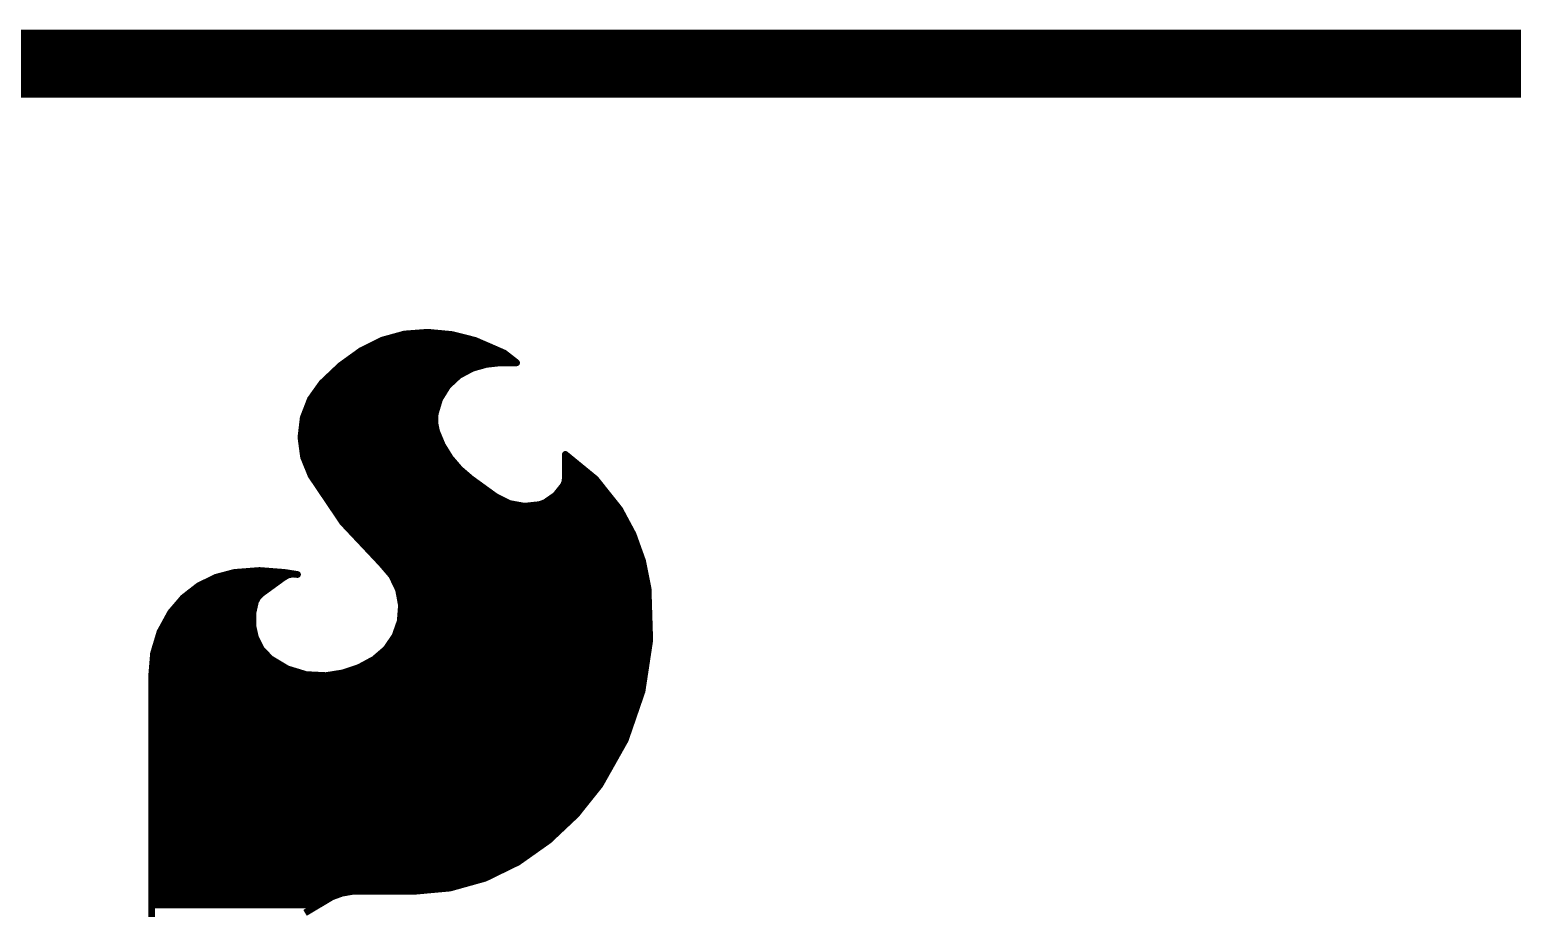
# Model space of a CAD drawing. Extents: x -3.8 to 20.4, y -39.4 to 28.1.
# Drawn here: x 9.7 to 15.26, y 24.78 to 28.07 of the extents above; entities that cross this region are included whole.
import ezdxf

# ---------------------------------------------------------------- set-up
doc = ezdxf.new("R2010")
doc.units = 0
for name, color, linetype in [('1', 12, 'CONTINUOUS'), ('16', 132, 'CONTINUOUS'), ('20', 53, 'CONTINUOUS'), ('21', 41, 'CONTINUOUS')]:
    doc.layers.add(name, color=color, linetype=linetype)

msp = doc.modelspace()

# ---------------------------------------------------------------- linework, layer by layer
at = {"layer": '1', "const_width": 0.254}
msp.add_lwpolyline([(0, 27.94), (20.32, 27.94)], dxfattribs=at)
at = {"layer": '16', "const_width": 0.254}
msp.add_lwpolyline([(0, 27.94), (20.32, 27.94)], dxfattribs=at)
at = {"layer": '20', "const_width": 0.254}
msp.add_lwpolyline([(0, 27.94), (20.32, 27.94)], dxfattribs=at)
at = {"layer": '21', "const_width": 0.0254}
for points in [[(11.1069, 26.9276), (11.0229, 26.9044)], [(11.094, 26.924), (11.2904, 26.924)], [(11.1938, 26.9342), (11.1069, 26.9276)], [(11.2839, 26.9257), (11.1938, 26.9342)], [(11.3716, 26.9037), (11.2839, 26.9257)], [(10.9449, 26.8656), (10.8672, 26.8096)], [(11.0229, 26.9044), (10.9449, 26.8656)], [(10.9602, 26.8732), (11.4417, 26.8732)], [(11.0112, 26.8986), (11.3831, 26.8986)], [(11.3945, 26.8935), (11.3716, 26.9037)], [(11.4301, 26.8783), (11.3945, 26.8935)], [(11.4805, 26.8562), (11.4301, 26.8783)], [(10.8672, 26.8096), (10.7976, 26.7437)], [(10.885, 26.8224), (11.524, 26.8224)], [(10.9202, 26.8478), (11.4914, 26.8478)], [(11.3615, 26.7995), (11.4127, 26.814)], [(11.4127, 26.814), (11.4656, 26.8199)], [(11.4656, 26.8199), (11.5266, 26.8199)], [(11.524, 26.8224), (11.4805, 26.8562)], [(11.5265, 26.8199), (11.524, 26.8224)], [(11.5266, 26.8199), (11.5265, 26.8199)], [(10.8271, 26.7716), (11.3097, 26.7716)], [(10.8539, 26.797), (11.3568, 26.797)], [(11.2687, 26.7333), (11.3107, 26.7725)], [(11.3107, 26.7725), (11.3615, 26.7995)], [(10.7976, 26.7437), (10.7545, 26.6833)], [(10.7812, 26.7208), (11.261, 26.7208)], [(10.8002, 26.7462), (11.2826, 26.7462)], [(11.2384, 26.6844), (11.2687, 26.7333)], [(10.7545, 26.6833), (10.7277, 26.6141)], [(10.7395, 26.6446), (11.2264, 26.6446)], [(10.7493, 26.67), (11.234, 26.67)], [(10.7631, 26.6954), (11.2452, 26.6954)], [(11.2218, 26.6294), (11.2384, 26.6844)], [(10.7277, 26.6141), (10.7191, 26.5404)], [(10.7253, 26.5938), (11.2208, 26.5938)], [(10.7297, 26.6192), (11.2214, 26.6192)], [(11.2204, 26.596), (11.2218, 26.6294)], [(11.2269, 26.5633), (11.2204, 26.596)], [(10.7191, 26.5404), (10.729, 26.4669)], [(10.7194, 26.543), (11.2354, 26.543)], [(10.7224, 26.5684), (11.2259, 26.5684)], [(11.2484, 26.5118), (11.2269, 26.5633)], [(10.7222, 26.5176), (11.246, 26.5176)], [(10.7256, 26.4922), (11.2605, 26.4922)], [(11.2777, 26.4643), (11.2484, 26.5118)], [(11.8221, 26.3849), (11.7095, 26.477)], [(11.7095, 26.477), (11.7095, 26.3881)], [(10.729, 26.4669), (10.757, 26.3982)], [(10.7291, 26.4668), (11.2762, 26.4668)], [(10.7394, 26.4414), (11.2973, 26.4414)], [(11.314, 26.4219), (11.2777, 26.4643)], [(11.3564, 26.3855), (11.314, 26.4219)], [(11.7095, 26.4668), (11.722, 26.4668)], [(11.7095, 26.4414), (11.753, 26.4414)], [(10.7498, 26.416), (11.3209, 26.416)], [(10.757, 26.3982), (10.8756, 26.2224)], [(10.7621, 26.3906), (11.3505, 26.3906)], [(10.7793, 26.3652), (11.3845, 26.3652)], [(11.4478, 26.3195), (11.3564, 26.3855)], [(11.7075, 26.3736), (11.7018, 26.3601)], [(11.704, 26.3652), (11.8378, 26.3652)], [(11.7095, 26.3881), (11.7075, 26.3736)], [(11.7095, 26.416), (11.7841, 26.416)], [(11.7095, 26.3906), (11.8151, 26.3906)], [(11.9127, 26.2712), (11.8221, 26.3849)], [(10.7964, 26.3398), (11.4197, 26.3398)], [(10.8135, 26.3144), (11.4578, 26.3144)], [(11.4991, 26.2933), (11.4478, 26.3195)], [(11.6722, 26.3234), (11.6333, 26.2966)], [(11.6591, 26.3144), (11.8783, 26.3144)], [(11.7018, 26.3601), (11.6722, 26.3234)], [(11.6854, 26.3398), (11.858, 26.3398)], [(10.8307, 26.289), (11.5224, 26.289)], [(10.8478, 26.2636), (11.9168, 26.2636)], [(11.5557, 26.2829), (11.4991, 26.2933)], [(11.6129, 26.289), (11.5557, 26.2829)], [(11.6333, 26.2966), (11.6129, 26.289)], [(11.6129, 26.289), (11.8985, 26.289)], [(11.9628, 26.1778), (11.9127, 26.2712)], [(10.8649, 26.2382), (11.9304, 26.2382)], [(10.8756, 26.2224), (11.0211, 26.068)], [(10.8846, 26.2128), (11.9441, 26.2128)], [(10.9086, 26.1874), (11.9577, 26.1874)], [(10.9325, 26.162), (11.9685, 26.162)], [(11.9986, 26.078), (11.9628, 26.1778)], [(10.9564, 26.1366), (11.9776, 26.1366)], [(10.9804, 26.1112), (11.9867, 26.1112)], [(11.0043, 26.0858), (11.9958, 26.0858)], [(10.4699, 26.035), (10.4, 26.0166)], [(10.5639, 26.0424), (10.4699, 26.035)], [(10.4699, 26.035), (10.6579, 26.035)], [(10.6579, 26.035), (10.5639, 26.0424)], [(10.7062, 26.0274), (10.6579, 26.035)], [(11.0211, 26.068), (11.0594, 26.0231)], [(11.0276, 26.0604), (12.0021, 26.0604)], [(11.0492, 26.035), (12.0072, 26.035)], [(12.0193, 25.974), (11.9986, 26.078)], [(10.3352, 25.9845), (10.2782, 25.9401)], [(10.3348, 25.9842), (10.6099, 25.9842)], [(10.4, 26.0166), (10.3352, 25.9845)], [(10.3859, 26.0096), (10.6449, 26.0096)], [(10.5715, 25.9563), (10.6554, 26.0172)], [(10.6554, 26.0172), (10.6711, 26.0256)], [(10.6711, 26.0256), (10.6885, 26.0291)], [(10.6885, 26.0291), (10.7062, 26.0274)], [(11.0594, 26.0231), (11.0849, 25.9698)], [(11.0659, 26.0096), (12.0122, 26.0096)], [(11.078, 25.9842), (12.0173, 25.9842)], [(10.2782, 25.9401), (10.2312, 25.8851)], [(10.2725, 25.9334), (10.5527, 25.9334)], [(10.3022, 25.9588), (10.5749, 25.9588)], [(10.5388, 25.8813), (10.5487, 25.9258)], [(10.5487, 25.9258), (10.5577, 25.9429)], [(10.5577, 25.9429), (10.5715, 25.9563)], [(11.0849, 25.9698), (11.0956, 25.9117)], [(11.0869, 25.9588), (12.0198, 25.9588)], [(11.0916, 25.9334), (12.0206, 25.9334)], [(12.0253, 25.7812), (12.0193, 25.974)], [(10.2312, 25.8851), (10.1911, 25.8119)], [(10.2298, 25.8826), (10.5391, 25.8826)], [(10.2508, 25.908), (10.5447, 25.908)], [(10.5388, 25.8357), (10.5388, 25.8813)], [(11.0956, 25.9117), (11.091, 25.8528)], [(11.0934, 25.8826), (12.0222, 25.8826)], [(11.0953, 25.908), (12.0214, 25.908)], [(10.1911, 25.8119), (10.1671, 25.732)], [(10.202, 25.8318), (10.5396, 25.8318)], [(10.2159, 25.8572), (10.5388, 25.8572)], [(10.5487, 25.7912), (10.5388, 25.8357)], [(11.091, 25.8528), (11.0714, 25.7971)], [(11.0836, 25.8318), (12.0237, 25.8318)], [(11.0914, 25.8572), (12.023, 25.8572)], [(10.1741, 25.7556), (10.5669, 25.7556)], [(10.1818, 25.781), (10.5539, 25.781)], [(10.1894, 25.8064), (10.5453, 25.8064)], [(10.5709, 25.7477), (10.5487, 25.7912)], [(11.0714, 25.7971), (11.038, 25.7484)], [(11.043, 25.7556), (12.0215, 25.7556)], [(11.0604, 25.781), (12.0253, 25.781)], [(11.0747, 25.8064), (12.0245, 25.8064)], [(11.9965, 25.5905), (12.0253, 25.7812)], [(10.1671, 25.732), (10.1601, 25.6489)], [(10.1648, 25.7048), (10.6172, 25.7048)], [(10.1669, 25.7302), (10.5877, 25.7302)], [(10.6046, 25.7124), (10.5709, 25.7477)], [(10.668, 25.6742), (10.6046, 25.7124)], [(10.9932, 25.7099), (10.9368, 25.6795)], [(10.9837, 25.7048), (12.0138, 25.7048)], [(11.038, 25.7484), (10.9932, 25.7099)], [(11.0169, 25.7302), (12.0176, 25.7302)], [(10.1601, 25.6489), (10.1601, 24.1325)], [(10.1605, 25.654), (10.7342, 25.654)], [(10.1627, 25.6794), (10.6594, 25.6794)], [(10.7388, 25.6526), (10.668, 25.6742)], [(10.8128, 25.6489), (10.7388, 25.6526)], [(10.8761, 25.659), (10.8128, 25.6489)], [(10.8448, 25.654), (12.0061, 25.654)], [(10.9368, 25.6795), (10.8761, 25.659)], [(10.9365, 25.6794), (12.0099, 25.6794)], [(10.1601, 25.6286), (12.0022, 25.6286)], [(10.1601, 25.6032), (11.9984, 25.6032)], [(11.9337, 25.4081), (11.9965, 25.5905)], [(10.1601, 25.5778), (11.9921, 25.5778)], [(10.1601, 25.5524), (11.9834, 25.5524)], [(10.1601, 25.527), (11.9746, 25.527)], [(10.1601, 25.5016), (11.9659, 25.5016)], [(10.1601, 25.4762), (11.9571, 25.4762)], [(10.1601, 25.4508), (11.9484, 25.4508)], [(10.1601, 25.4254), (11.9396, 25.4254)], [(10.1601, 25.4), (11.9291, 25.4)], [(10.1601, 25.3746), (11.9148, 25.3746)], [(11.839, 25.24), (11.9337, 25.4081)], [(10.1601, 25.3492), (11.9005, 25.3492)], [(10.1601, 25.3238), (11.8862, 25.3238)], [(10.1601, 25.2984), (11.8719, 25.2984)], [(10.1601, 25.273), (11.8576, 25.273)], [(10.1601, 25.2476), (11.8433, 25.2476)], [(10.1601, 25.2222), (11.8248, 25.2222)], [(11.7506, 25.1293), (11.839, 25.24)], [(10.1601, 25.1968), (11.8045, 25.1968)], [(10.1601, 25.1714), (11.7842, 25.1714)], [(10.1601, 25.146), (11.7639, 25.146)], [(10.1601, 25.1206), (11.7413, 25.1206)], [(10.1601, 25.0952), (11.7144, 25.0952)], [(11.6474, 25.0321), (11.7506, 25.1293)], [(10.1601, 25.0698), (11.6874, 25.0698)], [(10.1601, 25.0444), (11.6605, 25.0444)], [(11.5317, 24.9504), (11.6474, 25.0321)], [(10.1601, 25.019), (11.6288, 25.019)], [(10.1601, 24.9936), (11.5929, 24.9936)], [(10.1601, 24.9682), (11.5569, 24.9682)], [(10.1601, 24.9428), (11.5161, 24.9428)], [(11.4087, 24.8904), (11.5317, 24.9504)], [(10.1601, 24.9174), (11.464, 24.9174)], [(10.1601, 24.892), (11.4119, 24.892)], [(10.1601, 24.8666), (11.3234, 24.8666)], [(11.2768, 24.8536), (11.4087, 24.8904)], [(10.1601, 24.8412), (11.1405, 24.8412)], [(10.1601, 24.8158), (10.8271, 24.8158)], [(10.7345, 24.7607), (10.8357, 24.8209)], [(10.8357, 24.8209), (10.8729, 24.8344)], [(10.8729, 24.8344), (10.9119, 24.8412)], [(10.9119, 24.8412), (11.1405, 24.8412)], [(11.1405, 24.8412), (11.2768, 24.8536)], [(10.1601, 24.7904), (10.7844, 24.7904)]]:
    msp.add_lwpolyline(points, dxfattribs=at)
at = {"layer": '21', "const_width": 0.0127}
for points in [[(11.094, 26.9304, 1), (11.094, 26.9177)], [(11.1064, 26.9339, 1), (11.1074, 26.9212)], [(11.1086, 26.9215, 1), (11.1052, 26.9337)], [(11.1944, 26.9405, 1), (11.1932, 26.9279)], [(11.1943, 26.9279, 1), (11.1933, 26.9405)], [(11.2854, 26.9318, 1), (11.2823, 26.9195)], [(11.2832, 26.9193, 1), (11.2845, 26.932)], [(11.2904, 26.9177, 1), (11.2904, 26.9304)], [(10.9421, 26.8713, 1), (10.9477, 26.8599)], [(10.9486, 26.8604, 1), (10.9412, 26.8708)], [(10.9602, 26.8796, 1), (10.9602, 26.8668)], [(11.0112, 26.905, 1), (11.0112, 26.8923)], [(11.0212, 26.9105, 1), (11.0246, 26.8983)], [(11.0257, 26.8987, 1), (11.0201, 26.9101)], [(11.3742, 26.9095, 1), (11.369, 26.8979)], [(11.3701, 26.8975, 1), (11.3731, 26.9099)], [(11.3831, 26.8923, 1), (11.3831, 26.905)], [(11.397, 26.8993, 1), (11.392, 26.8877)], [(11.3919, 26.8877, 1), (11.3971, 26.8993)], [(11.4326, 26.8841, 1), (11.4276, 26.8725)], [(11.4276, 26.8725, 1), (11.4326, 26.8841)], [(11.4417, 26.8668, 1), (11.4417, 26.8796)], [(10.8635, 26.8147, 1), (10.8709, 26.8044)], [(10.8716, 26.8049, 1), (10.8628, 26.8142)], [(10.885, 26.8288, 1), (10.885, 26.8161)], [(10.9202, 26.8542, 1), (10.9202, 26.8415)], [(11.412, 26.8203, 1), (11.4134, 26.8077)], [(11.4144, 26.8079, 1), (11.411, 26.8201)], [(11.4656, 26.8263, 1), (11.4656, 26.8135)], [(11.4663, 26.8136, 1), (11.4649, 26.8262)], [(11.4844, 26.8612, 1), (11.4766, 26.8512)], [(11.478, 26.8504, 1), (11.4831, 26.862)], [(11.4914, 26.8415, 1), (11.4914, 26.8542)], [(11.5285, 26.8269, 1), (11.5195, 26.8179)], [(11.5201, 26.8174, 1), (11.5279, 26.8274)], [(11.5265, 26.8263, 1), (11.5265, 26.8135)], [(11.522, 26.8154, 1), (11.531, 26.8244)], [(11.524, 26.8161, 1), (11.524, 26.8288)], [(11.5266, 26.8135, 1), (11.5266, 26.8263)], [(11.5266, 26.8135, 1), (11.5266, 26.8263)], [(10.8271, 26.778, 1), (10.8271, 26.7653)], [(10.8539, 26.8034, 1), (10.8539, 26.7906)], [(11.3078, 26.7781, 1), (11.3137, 26.7669)], [(11.3151, 26.7679, 1), (11.3064, 26.7772)], [(11.3097, 26.7653, 1), (11.3097, 26.778)], [(11.3598, 26.8056, 1), (11.3632, 26.7934)], [(11.3568, 26.7906, 1), (11.3568, 26.8034)], [(11.3645, 26.7939, 1), (11.3585, 26.8051)], [(10.7812, 26.7272, 1), (10.7812, 26.7144)], [(10.7932, 26.7483, 1), (10.802, 26.7391)], [(10.8028, 26.74, 1), (10.7924, 26.7474)], [(10.8002, 26.7526, 1), (10.8002, 26.7399)], [(11.261, 26.7144, 1), (11.261, 26.7272)], [(11.2644, 26.7379, 1), (11.2731, 26.7286)], [(11.2741, 26.7299, 1), (11.2633, 26.7366)], [(11.2826, 26.7399, 1), (11.2826, 26.7526)], [(10.7395, 26.651, 1), (10.7395, 26.6382)], [(10.7493, 26.6764, 1), (10.7493, 26.6637)], [(10.7493, 26.687, 1), (10.7596, 26.6796)], [(10.7604, 26.681, 1), (10.7485, 26.6856)], [(10.7631, 26.7018, 1), (10.7631, 26.6891)], [(11.2264, 26.6382, 1), (11.2264, 26.651)], [(11.233, 26.6878, 1), (11.2438, 26.6811)], [(11.2445, 26.6826, 1), (11.2323, 26.6863)], [(11.234, 26.6637, 1), (11.234, 26.6764)], [(11.2452, 26.6891, 1), (11.2452, 26.7018)], [(10.7253, 26.6002, 1), (10.7253, 26.5875)], [(10.734, 26.6134, 1), (10.7214, 26.6149)], [(10.7218, 26.6164, 1), (10.7337, 26.6118)], [(10.7297, 26.6256, 1), (10.7297, 26.6129)], [(11.214, 26.5963, 1), (11.2267, 26.5958)], [(11.2266, 26.5973, 1), (11.2142, 26.5948)], [(11.2157, 26.6312, 1), (11.2279, 26.6276)], [(11.2281, 26.6291, 1), (11.2155, 26.6297)], [(11.2208, 26.5875, 1), (11.2208, 26.6002)], [(11.2214, 26.6129, 1), (11.2214, 26.6256)], [(10.7254, 26.5413, 1), (10.7128, 26.5396)], [(10.7128, 26.5412, 1), (10.7254, 26.5397)], [(10.7194, 26.5494, 1), (10.7194, 26.5367)], [(10.7224, 26.5748, 1), (10.7224, 26.562)], [(11.2328, 26.5657, 1), (11.221, 26.5609)], [(11.2207, 26.5621, 1), (11.2331, 26.5645)], [(11.2259, 26.562, 1), (11.2259, 26.5748)], [(11.2354, 26.5367, 1), (11.2354, 26.5494)], [(10.7222, 26.524, 1), (10.7222, 26.5113)], [(10.7256, 26.4986, 1), (10.7256, 26.4858)], [(11.2538, 26.5151, 1), (11.243, 26.5085)], [(11.2425, 26.5093, 1), (11.2542, 26.5142)], [(11.246, 26.5113, 1), (11.246, 26.524)], [(11.2605, 26.4858, 1), (11.2605, 26.4986)], [(11.7135, 26.4819, 1), (11.7055, 26.4721)], [(11.7158, 26.477, 1), (11.7032, 26.477)], [(10.7349, 26.4693, 1), (10.7232, 26.4645)], [(10.7291, 26.4732, 1), (10.7291, 26.4605)], [(10.7227, 26.4661, 1), (10.7353, 26.4678)], [(10.7394, 26.4478, 1), (10.7394, 26.4351)], [(11.2825, 26.4684, 1), (11.2729, 26.4602)], [(11.2723, 26.461, 1), (11.2831, 26.4676)], [(11.2762, 26.4605, 1), (11.2762, 26.4732)], [(11.2973, 26.4351, 1), (11.2973, 26.4478)], [(11.3182, 26.4267, 1), (11.3099, 26.4171)], [(11.3092, 26.4178, 1), (11.3189, 26.426)], [(11.7095, 26.4732, 1), (11.7095, 26.4605)], [(11.7095, 26.4478, 1), (11.7095, 26.4351)], [(11.722, 26.4605, 1), (11.722, 26.4732)], [(11.753, 26.4351, 1), (11.753, 26.4478)], [(10.7498, 26.4224, 1), (10.7498, 26.4096)], [(10.7623, 26.4018, 1), (10.7517, 26.3946)], [(10.7511, 26.3958, 1), (10.7629, 26.4006)], [(10.7621, 26.397, 1), (10.7621, 26.3843)], [(10.7793, 26.3716, 1), (10.7793, 26.3589)], [(11.3209, 26.4096, 1), (11.3209, 26.4224)], [(11.3601, 26.3906, 1), (11.3527, 26.3804)], [(11.3505, 26.3843, 1), (11.3505, 26.397)], [(11.3523, 26.3807, 1), (11.3605, 26.3903)], [(11.3845, 26.3589, 1), (11.3845, 26.3716)], [(11.704, 26.3716, 1), (11.704, 26.3589)], [(11.7012, 26.3744, 1), (11.7138, 26.3727)], [(11.7134, 26.3711, 1), (11.7017, 26.3761)], [(11.7095, 26.4224, 1), (11.7095, 26.4096)], [(11.7095, 26.397, 1), (11.7095, 26.3843)], [(11.7158, 26.3872, 1), (11.7032, 26.389)], [(11.7032, 26.3881, 1), (11.7158, 26.3881)], [(11.7841, 26.4096, 1), (11.7841, 26.4224)], [(11.8151, 26.3843, 1), (11.8151, 26.397)], [(11.827, 26.3889, 1), (11.8171, 26.381)], [(11.818, 26.38, 1), (11.8261, 26.3898)], [(11.8378, 26.3589, 1), (11.8378, 26.3716)], [(10.7964, 26.3462, 1), (10.7964, 26.3334)], [(10.8135, 26.3208, 1), (10.8135, 26.3081)], [(11.4197, 26.3334, 1), (11.4197, 26.3462)], [(11.4507, 26.3252, 1), (11.4449, 26.3138)], [(11.4441, 26.3144, 1), (11.4515, 26.3246)], [(11.4578, 26.3081, 1), (11.4578, 26.3208)], [(11.6591, 26.3208, 1), (11.6591, 26.3081)], [(11.6672, 26.3274, 1), (11.6771, 26.3194)], [(11.6758, 26.3181, 1), (11.6686, 26.3286)], [(11.6854, 26.3462, 1), (11.6854, 26.3334)], [(11.696, 26.3626, 1), (11.7076, 26.3576)], [(11.7067, 26.3561, 1), (11.6969, 26.3641)], [(11.858, 26.3334, 1), (11.858, 26.3462)], [(11.8783, 26.3081, 1), (11.8783, 26.3208)], [(10.8307, 26.2954, 1), (10.8307, 26.2827)], [(10.8478, 26.27, 1), (10.8478, 26.2572)], [(11.5002, 26.2996, 1), (11.4979, 26.2871)], [(11.4962, 26.2877, 1), (11.502, 26.299)], [(11.5224, 26.2827, 1), (11.5224, 26.2954)], [(11.555, 26.2892, 1), (11.5563, 26.2765)], [(11.5545, 26.2766, 1), (11.5568, 26.2891)], [(11.6129, 26.2954, 1), (11.6129, 26.2827)], [(11.6107, 26.295, 1), (11.6151, 26.283)], [(11.6136, 26.2827, 1), (11.6122, 26.2953)], [(11.6297, 26.3018, 1), (11.6369, 26.2914)], [(11.6355, 26.2906, 1), (11.6311, 26.3026)], [(11.8985, 26.2827, 1), (11.8985, 26.2954)], [(11.9183, 26.2742, 1), (11.9071, 26.2682)], [(11.9077, 26.2672, 1), (11.9177, 26.2752)], [(11.9168, 26.2572, 1), (11.9168, 26.27)], [(10.8649, 26.2446, 1), (10.8649, 26.2319)], [(10.8802, 26.2267, 1), (10.871, 26.218)], [(10.8704, 26.2188, 1), (10.8809, 26.2259)], [(10.8846, 26.2192, 1), (10.8846, 26.2065)], [(11.9304, 26.2319, 1), (11.9304, 26.2446)], [(11.9441, 26.2065, 1), (11.9441, 26.2192)], [(10.9086, 26.1938, 1), (10.9086, 26.181)], [(10.9325, 26.1684, 1), (10.9325, 26.1557)], [(11.9688, 26.1799, 1), (11.9569, 26.1756)], [(11.9572, 26.1748, 1), (11.9684, 26.1808)], [(11.9577, 26.181, 1), (11.9577, 26.1938)], [(11.9685, 26.1557, 1), (11.9685, 26.1684)], [(10.9564, 26.143, 1), (10.9564, 26.1303)], [(10.9804, 26.1176, 1), (10.9804, 26.1048)], [(11.0043, 26.0922, 1), (11.0043, 26.0795)], [(11.9776, 26.1303, 1), (11.9776, 26.143)], [(11.9867, 26.1048, 1), (11.9867, 26.1176)], [(11.9958, 26.0795, 1), (11.9958, 26.0922)], [(10.4699, 26.0414, 1), (10.4699, 26.0286)], [(10.4694, 26.0413, 1), (10.4704, 26.0287)], [(10.4715, 26.0289, 1), (10.4683, 26.0411)], [(10.5644, 26.0487, 1), (10.5634, 26.036)], [(10.5644, 26.036, 1), (10.5634, 26.0487)], [(10.6589, 26.0413, 1), (10.6569, 26.0287)], [(10.6574, 26.0287, 1), (10.6584, 26.0413)], [(10.6579, 26.0286, 1), (10.6579, 26.0414)], [(11.0259, 26.0721, 1), (11.0163, 26.0639)], [(11.0165, 26.0636, 1), (11.0257, 26.0724)], [(11.0276, 26.0668, 1), (11.0276, 26.0541)], [(11.0492, 26.0414, 1), (11.0492, 26.0286)], [(12.0049, 26.0792, 1), (11.9924, 26.0767)], [(11.9927, 26.0758, 1), (12.0046, 26.0801)], [(12.0021, 26.0541, 1), (12.0021, 26.0668)], [(12.0072, 26.0286, 1), (12.0072, 26.0414)], [(10.3348, 25.9906, 1), (10.3348, 25.9779)], [(10.3324, 25.9902, 1), (10.338, 25.9788)], [(10.3391, 25.9795, 1), (10.3313, 25.9895)], [(10.3859, 26.016, 1), (10.3859, 26.0033)], [(10.3984, 26.0227, 1), (10.4016, 26.0104)], [(10.4028, 26.0109, 1), (10.3972, 26.0223)], [(10.6099, 25.9779, 1), (10.6099, 25.9906)], [(10.6449, 26.0033, 1), (10.6449, 26.016)], [(10.6524, 26.0228, 1), (10.6584, 26.0116)], [(10.6591, 26.0121, 1), (10.6517, 26.0223)], [(10.6698, 26.0318, 1), (10.6723, 26.0194)], [(10.6741, 26.02, 1), (10.6681, 26.0312)], [(10.6891, 26.0354, 1), (10.6879, 26.0228)], [(10.6898, 26.0229, 1), (10.6872, 26.0353)], [(10.7052, 26.0211, 1), (10.7072, 26.0337)], [(10.7056, 26.0211, 1), (10.7068, 26.0337)], [(11.0652, 26.0258, 1), (11.0537, 26.0203)], [(11.0546, 26.0189, 1), (11.0643, 26.0272)], [(11.0659, 26.016, 1), (11.0659, 26.0033)], [(11.078, 25.9906, 1), (11.078, 25.9779)], [(12.0122, 26.0033, 1), (12.0122, 26.016)], [(12.0173, 25.9779, 1), (12.0173, 25.9906)], [(10.2725, 25.9398, 1), (10.2725, 25.9271)], [(10.2743, 25.9451, 1), (10.2821, 25.9351)], [(10.283, 25.936, 1), (10.2733, 25.9442)], [(10.3022, 25.9652, 1), (10.3022, 25.9524)], [(10.5431, 25.9288, 1), (10.5543, 25.9228)], [(10.5549, 25.9244, 1), (10.5425, 25.9272)], [(10.5533, 25.9474, 1), (10.5621, 25.9383)], [(10.5633, 25.9399, 1), (10.5521, 25.9458)], [(10.5527, 25.9271, 1), (10.5527, 25.9398)], [(10.5678, 25.9614, 1), (10.5752, 25.9512)], [(10.5759, 25.9518, 1), (10.5671, 25.9608)], [(10.5749, 25.9524, 1), (10.5749, 25.9652)], [(11.0911, 25.9709, 1), (11.0786, 25.9686)], [(11.0791, 25.967, 1), (11.0906, 25.9725)], [(11.0869, 25.9652, 1), (11.0869, 25.9524)], [(11.0916, 25.9398, 1), (11.0916, 25.9271)], [(12.0256, 25.9742, 1), (12.013, 25.9738)], [(12.0131, 25.9728, 1), (12.0255, 25.9752)], [(12.0198, 25.9524, 1), (12.0198, 25.9652)], [(12.0206, 25.9271, 1), (12.0206, 25.9398)], [(10.2298, 25.889, 1), (10.2298, 25.8762)], [(10.2264, 25.8892, 1), (10.236, 25.881)], [(10.2368, 25.882, 1), (10.2256, 25.8882)], [(10.2508, 25.9144, 1), (10.2508, 25.9017)], [(10.5451, 25.8813, 1), (10.5324, 25.8813)], [(10.5326, 25.8827, 1), (10.545, 25.8799)], [(10.5391, 25.8762, 1), (10.5391, 25.889)], [(10.5447, 25.9017, 1), (10.5447, 25.9144)], [(11.0934, 25.889, 1), (11.0934, 25.8762)], [(11.0953, 25.9144, 1), (11.0953, 25.9017)], [(11.102, 25.9112, 1), (11.0893, 25.9122)], [(11.0894, 25.9105, 1), (11.1019, 25.9128)], [(12.0214, 25.9017, 1), (12.0214, 25.9144)], [(12.0222, 25.8762, 1), (12.0222, 25.889)], [(10.1855, 25.815, 1), (10.1967, 25.8089)], [(10.1972, 25.8101, 1), (10.185, 25.8138)], [(10.202, 25.8382, 1), (10.202, 25.8255)], [(10.2159, 25.8636, 1), (10.2159, 25.8509)], [(10.545, 25.8371, 1), (10.5326, 25.8343)], [(10.5324, 25.8357, 1), (10.5451, 25.8357)], [(10.5388, 25.8509, 1), (10.5388, 25.8636)], [(10.5396, 25.8255, 1), (10.5396, 25.8382)], [(11.0836, 25.8382, 1), (11.0836, 25.8255)], [(11.0847, 25.8533, 1), (11.0974, 25.8523)], [(11.0914, 25.8636, 1), (11.0914, 25.8509)], [(11.097, 25.8507, 1), (11.0851, 25.8549)], [(12.023, 25.8509, 1), (12.023, 25.8636)], [(12.0237, 25.8255, 1), (12.0237, 25.8382)], [(10.1741, 25.762, 1), (10.1741, 25.7492)], [(10.1818, 25.7874, 1), (10.1818, 25.7747)], [(10.1894, 25.8128, 1), (10.1894, 25.8)], [(10.5544, 25.7941, 1), (10.543, 25.7883)], [(10.5425, 25.7898, 1), (10.5549, 25.7926)], [(10.5453, 25.8, 1), (10.5453, 25.8128)], [(10.5539, 25.7747, 1), (10.5539, 25.7874)], [(10.5669, 25.7492, 1), (10.5669, 25.762)], [(11.043, 25.762, 1), (11.043, 25.7492)], [(11.0604, 25.7874, 1), (11.0604, 25.7747)], [(11.0654, 25.7992, 1), (11.0774, 25.795)], [(11.0766, 25.7935, 1), (11.0662, 25.8007)], [(11.0747, 25.8128, 1), (11.0747, 25.8)], [(12.019, 25.781, 1), (12.0317, 25.7814)], [(12.0316, 25.7802, 1), (12.0191, 25.7821)], [(12.0215, 25.7492, 1), (12.0215, 25.762)], [(12.0245, 25.8, 1), (12.0245, 25.8128)], [(12.0253, 25.7747, 1), (12.0253, 25.7874)], [(10.1648, 25.7112, 1), (10.1648, 25.6985)], [(10.1669, 25.7366, 1), (10.1669, 25.7238)], [(10.1734, 25.7315, 1), (10.1607, 25.7326)], [(10.161, 25.7339, 1), (10.1731, 25.7302)], [(10.5755, 25.7521, 1), (10.5663, 25.7434)], [(10.5653, 25.7449, 1), (10.5766, 25.7506)], [(10.5877, 25.7238, 1), (10.5877, 25.7366)], [(10.6079, 25.7178, 1), (10.6013, 25.707)], [(10.6, 25.708, 1), (10.6092, 25.7168)], [(10.6172, 25.6985, 1), (10.6172, 25.7112)], [(10.9837, 25.7112, 1), (10.9837, 25.6985)], [(10.9891, 25.7147, 1), (10.9973, 25.7051)], [(10.9962, 25.7043, 1), (10.9902, 25.7155)], [(11.0169, 25.7366, 1), (11.0169, 25.7238)], [(11.0328, 25.7519, 1), (11.0433, 25.7448)], [(11.0422, 25.7435, 1), (11.0339, 25.7532)], [(12.0138, 25.6985, 1), (12.0138, 25.7112)], [(12.0176, 25.7238, 1), (12.0176, 25.7366)], [(10.1538, 25.6494, 1), (10.1664, 25.6484)], [(10.1664, 25.6489, 1), (10.1538, 25.6489)], [(10.1605, 25.6604, 1), (10.1605, 25.6476)], [(10.1627, 25.6858, 1), (10.1627, 25.673)], [(10.6594, 25.673, 1), (10.6594, 25.6858)], [(10.6699, 25.6803, 1), (10.6662, 25.6681)], [(10.6647, 25.6687, 1), (10.6713, 25.6796)], [(10.7392, 25.6589, 1), (10.7385, 25.6462)], [(10.7342, 25.6476, 1), (10.7342, 25.6604)], [(10.737, 25.6465, 1), (10.7407, 25.6586)], [(10.8118, 25.6552, 1), (10.8138, 25.6426)], [(10.8125, 25.6426, 1), (10.8131, 25.6552)], [(10.8448, 25.6604, 1), (10.8448, 25.6476)], [(10.8741, 25.665, 1), (10.8781, 25.653)], [(10.8771, 25.6527, 1), (10.8751, 25.6652)], [(10.9365, 25.6858, 1), (10.9365, 25.673)], [(10.9338, 25.6851, 1), (10.9398, 25.6739)], [(10.9388, 25.6735, 1), (10.9348, 25.6855)], [(12.0061, 25.6476, 1), (12.0061, 25.6604)], [(12.0099, 25.673, 1), (12.0099, 25.6858)], [(10.1601, 25.635, 1), (10.1601, 25.6223)], [(10.1601, 25.6096, 1), (10.1601, 25.5968)], [(12.0025, 25.5884, 1), (11.9905, 25.5925)], [(11.9984, 25.5968, 1), (11.9984, 25.6096)], [(12.0022, 25.6223, 1), (12.0022, 25.635)], [(10.1601, 25.5842, 1), (10.1601, 25.5714)], [(10.1601, 25.5588, 1), (10.1601, 25.5461)], [(11.9834, 25.5461, 1), (11.9834, 25.5588)], [(11.9902, 25.5914, 1), (12.0028, 25.5895)], [(11.9921, 25.5714, 1), (11.9921, 25.5842)], [(10.1601, 25.5334, 1), (10.1601, 25.5206)], [(10.1601, 25.508, 1), (10.1601, 25.4952)], [(10.1601, 25.4826, 1), (10.1601, 25.4699)], [(11.9571, 25.4699, 1), (11.9571, 25.4826)], [(11.9659, 25.4952, 1), (11.9659, 25.508)], [(11.9746, 25.5206, 1), (11.9746, 25.5334)], [(10.1601, 25.4572, 1), (10.1601, 25.4444)], [(10.1601, 25.4318, 1), (10.1601, 25.419)], [(11.9396, 25.419, 1), (11.9396, 25.4318)], [(11.9484, 25.4444, 1), (11.9484, 25.4572)], [(10.1601, 25.4064, 1), (10.1601, 25.3937)], [(10.1601, 25.381, 1), (10.1601, 25.3682)], [(11.9148, 25.3682, 1), (11.9148, 25.381)], [(11.9277, 25.4101, 1), (11.9397, 25.406)], [(11.9392, 25.405, 1), (11.9281, 25.4112)], [(11.9291, 25.3937, 1), (11.9291, 25.4064)], [(10.1601, 25.3556, 1), (10.1601, 25.3428)], [(10.1601, 25.3302, 1), (10.1601, 25.3175)], [(11.8862, 25.3175, 1), (11.8862, 25.3302)], [(11.9005, 25.3428, 1), (11.9005, 25.3556)], [(10.1601, 25.3048, 1), (10.1601, 25.292)], [(10.1601, 25.2794, 1), (10.1601, 25.2666)], [(11.8576, 25.2666, 1), (11.8576, 25.2794)], [(11.8719, 25.292, 1), (11.8719, 25.3048)], [(10.1601, 25.254, 1), (10.1601, 25.2413)], [(10.1601, 25.2286, 1), (10.1601, 25.2158)], [(11.8248, 25.2158, 1), (11.8248, 25.2286)], [(11.8335, 25.2431, 1), (11.8445, 25.2369)], [(11.844, 25.236, 1), (11.834, 25.244)], [(11.8433, 25.2413, 1), (11.8433, 25.254)], [(10.1601, 25.2032, 1), (10.1601, 25.1904)], [(10.1601, 25.1778, 1), (10.1601, 25.1651)], [(10.1601, 25.1524, 1), (10.1601, 25.1396)], [(11.7639, 25.1396, 1), (11.7639, 25.1524)], [(11.7842, 25.1651, 1), (11.7842, 25.1778)], [(11.8045, 25.1904, 1), (11.8045, 25.2032)], [(10.1601, 25.127, 1), (10.1601, 25.1142)], [(10.1601, 25.1016, 1), (10.1601, 25.0889)], [(11.7144, 25.0889, 1), (11.7144, 25.1016)], [(11.7413, 25.1142, 1), (11.7413, 25.127)], [(11.7456, 25.1333, 1), (11.7555, 25.1253)], [(11.7549, 25.1247, 1), (11.7462, 25.1339)], [(10.1601, 25.0762, 1), (10.1601, 25.0634)], [(10.1601, 25.0508, 1), (10.1601, 25.038)], [(11.6511, 25.0269, 1), (11.6438, 25.0373)], [(11.6605, 25.038, 1), (11.6605, 25.0508)], [(11.6874, 25.0634, 1), (11.6874, 25.0762)], [(10.1601, 25.0254, 1), (10.1601, 25.0127)], [(10.1601, 25, 1), (10.1601, 24.9872)], [(11.5929, 24.9872, 1), (11.5929, 25)], [(11.6288, 25.0127, 1), (11.6288, 25.0254)], [(11.6431, 25.0367, 1), (11.6518, 25.0275)], [(10.1601, 24.9746, 1), (10.1601, 24.9618)], [(10.1601, 24.9492, 1), (10.1601, 24.9365)], [(11.5161, 24.9365, 1), (11.5161, 24.9492)], [(11.528, 24.9556, 1), (11.5354, 24.9452)], [(11.5345, 24.9447, 1), (11.5289, 24.9561)], [(11.5569, 24.9618, 1), (11.5569, 24.9746)], [(10.1601, 24.9238, 1), (10.1601, 24.911)], [(10.1601, 24.8984, 1), (10.1601, 24.8856)], [(10.1601, 24.873, 1), (10.1601, 24.8603)], [(11.3234, 24.8603, 1), (11.3234, 24.873)], [(11.4059, 24.8961, 1), (11.4114, 24.8847)], [(11.4104, 24.8843, 1), (11.407, 24.8965)], [(11.4119, 24.8856, 1), (11.4119, 24.8984)], [(11.464, 24.911, 1), (11.464, 24.9238)], [(10.1601, 24.8476, 1), (10.1601, 24.8348)], [(10.1601, 24.8222, 1), (10.1601, 24.8094)], [(10.8271, 24.8094, 1), (10.8271, 24.8222)], [(10.8335, 24.8269, 1), (10.8379, 24.8149)], [(10.8389, 24.8154, 1), (10.8325, 24.8264)], [(10.8718, 24.8406, 1), (10.874, 24.8281)], [(10.8751, 24.8284, 1), (10.8708, 24.8403)], [(10.9119, 24.8476, 1), (10.9119, 24.8348)], [(10.913, 24.8349, 1), (10.9108, 24.8475)], [(11.1399, 24.8475, 1), (11.1411, 24.8349)], [(11.1405, 24.8348, 1), (11.1405, 24.8476)], [(11.1405, 24.8348, 1), (11.1405, 24.8476)], [(11.2751, 24.8597, 1), (11.2785, 24.8475)], [(11.2774, 24.8473, 1), (11.2762, 24.8599)], [(10.1601, 24.7968, 1), (10.1601, 24.7841)], [(10.1601, 24.7714, 1), (10.1601, 24.7586)], [(10.7417, 24.7586, 1), (10.7417, 24.7714)], [(10.7844, 24.7841, 1), (10.7844, 24.7968)]]:
    msp.add_lwpolyline(points, format="xyb", dxfattribs=at)

doc.saveas('drawing.dxf')
